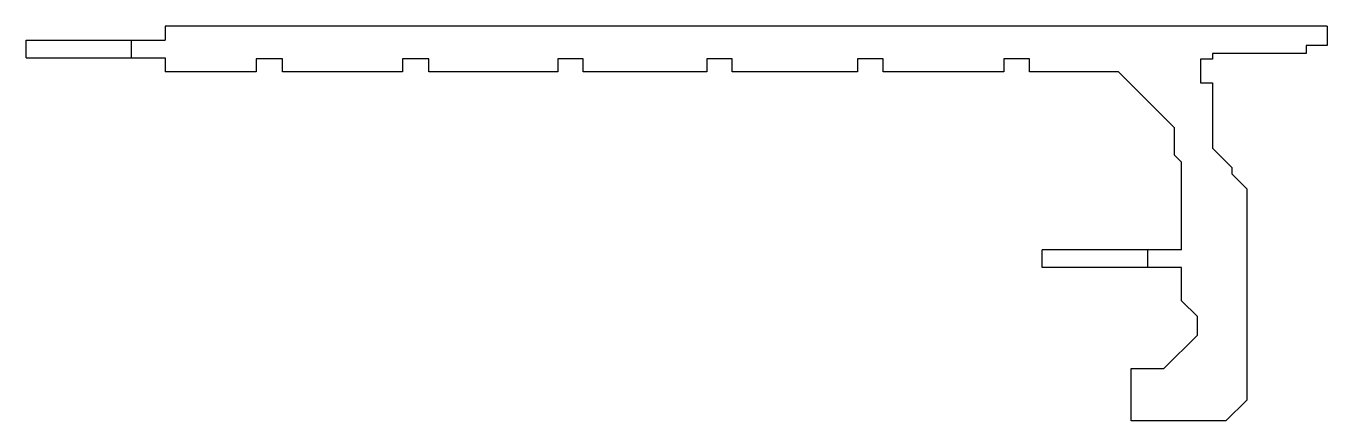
# Model space of a CAD drawing. Header units: millimetres. Extents: x -82 to 66, y -43 to 2.
import ezdxf

# ---------------------------------------------------------------- set-up
doc = ezdxf.new("R2010")
doc.units = ezdxf.units.MM
doc.linetypes.add('DASHED', pattern=[19.05, 12.7, -6.35])
doc.layers.get('0').update_dxf_attribs({"linetype": 'CONTINUOUS'})

msp = doc.modelspace()

# ---------------------------------------------------------------- linework, layer by layer
at = {"color": 7, "linetype": 'CONTINUOUS', "lineweight": 25}
for p, q in [((-66.22, 2.22), (-66.22, 0.62)), ((65.54, 2.22), (-66.22, 2.22)), ((65.54, 2.22), (65.54, 0.02)), ((-82.01, -1.38), (-82.01, 0.62)), ((-82.01, 0.62), (-66.22, 0.62)), ((65.54, 0.02), (63.19, 0.02)), ((63.19, 0.02), (63.19, -0.88)), ((-82.01, -1.38), (-66.22, -1.38)), ((-66.22, -1.38), (-66.22, -2.98)), ((63.19, -0.88), (52.54, -0.88)), ((52.54, -0.88), (52.54, -1.53)), ((-52.91, -1.48), (-55.91, -1.48)), ((-55.91, -1.48), (-55.91, -2.98)), ((-52.91, -2.98), (-52.91, -1.48)), ((-36.31, -1.48), (-39.31, -1.48)), ((-39.31, -1.48), (-39.31, -2.98)), ((-36.31, -2.98), (-36.31, -1.48)), ((-18.81, -1.48), (-21.71, -1.48)), ((-21.71, -1.48), (-21.71, -2.98)), ((-18.81, -2.98), (-18.81, -1.48)), ((-1.91, -1.48), (-4.81, -1.48)), ((-4.81, -1.48), (-4.81, -2.98)), ((-1.91, -2.98), (-1.91, -1.48)), ((15.19, -1.48), (12.29, -1.48)), ((12.29, -1.48), (12.29, -2.98)), ((15.19, -2.98), (15.19, -1.48)), ((31.79, -1.48), (28.89, -1.48)), ((28.89, -1.48), (28.89, -2.98)), ((31.79, -2.98), (31.79, -1.48)), ((52.54, -1.53), (51.19, -1.53)), ((51.19, -1.53), (51.19, -4.23)), ((-55.91, -2.98), (-66.22, -2.98)), ((-39.31, -2.98), (-52.91, -2.98)), ((-21.71, -2.98), (-36.31, -2.98)), ((-4.81, -2.98), (-18.81, -2.98)), ((12.29, -2.98), (-1.91, -2.98)), ((28.89, -2.98), (15.19, -2.98)), ((41.89, -2.98), (31.79, -2.98)), ((48.24, -9.33), (41.89, -2.98)), ((51.19, -4.23), (52.54, -4.23)), ((52.54, -4.23), (52.54, -11.63)), ((48.24, -12.43), (48.24, -9.33)), ((52.54, -11.63), (54.74, -13.83)), ((49.04, -13.23), (48.24, -12.43)), ((49.04, -23.17), (49.04, -13.23)), ((54.74, -13.83), (54.74, -14.53)), ((54.74, -14.53), (56.44, -16.23)), ((56.44, -16.23), (56.44, -40.19)), ((33.25, -25.17), (33.25, -23.17)), ((49.04, -23.17), (33.25, -23.17)), ((49.04, -25.17), (33.25, -25.17)), ((49.04, -28.93), (49.04, -25.17)), ((50.84, -30.73), (49.04, -28.93)), ((50.84, -32.83), (50.84, -30.73)), ((47.05, -36.62), (50.84, -32.83)), ((43.34, -42.56), (43.34, -36.62)), ((43.34, -36.62), (47.05, -36.62)), ((56.44, -40.19), (54.06, -42.56)), ((54.06, -42.56), (43.34, -42.56))]:
    msp.add_line(p, q, dxfattribs=at)
at = {"color": 7, "linetype": 'DASHED'}
for p, q in [((-70.04, -1.38), (-70.04, 0.62)), ((45.22, -25.17), (45.22, -23.17))]:
    msp.add_line(p, q, dxfattribs=at)

doc.saveas('drawing.dxf')
